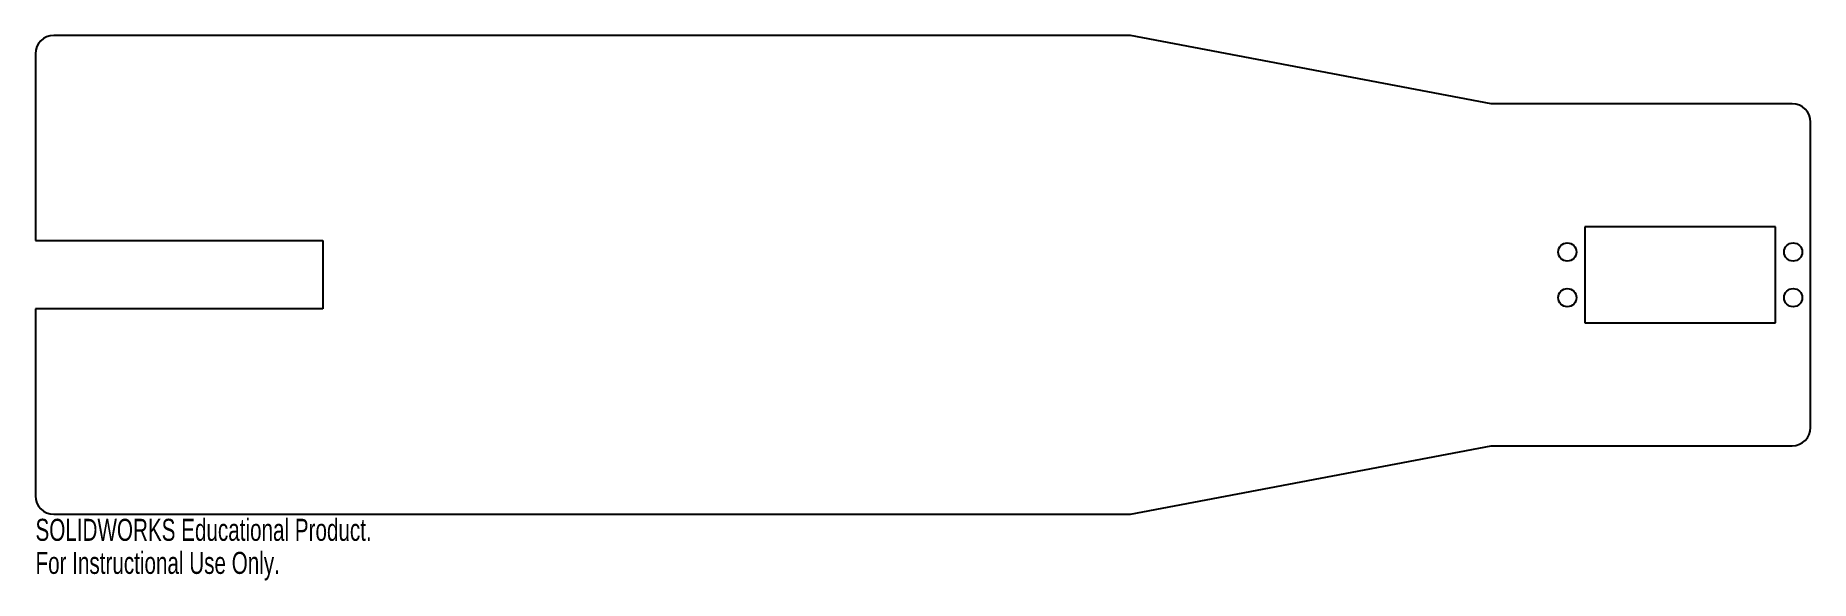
# Model space of a CAD drawing. Header units: millimetres. Extents: x -120 to 269, y -67 to 53.
import ezdxf

# ---------------------------------------------------------------- set-up
doc = ezdxf.new("R2010")
doc.units = ezdxf.units.MM
doc.styles.add('SLDTEXTSTYLE0', font='TXT', dxfattribs={"width": 0.7})

msp = doc.modelspace()

# ---------------------------------------------------------------- linework, layer by layer
at = {"color": 7, "linetype": 'Continuous', "lineweight": 25}
for p, q in [((120, 52.5), (-116, 52.5)), ((199, 37.5), (120, 52.5)), ((-120, 48.5), (-120, 7.5)), ((265, 37.5), (199, 37.5)), ((269, -33.5), (269, 33.5)), ((261.35, 10.55), (219.55, 10.55)), ((219.55, 10.55), (219.55, -10.55)), ((261.35, -10.55), (261.35, 10.55)), ((-120, 7.5), (-57, 7.5)), ((-57, 7.5), (-57, -7.5)), ((-120, -7.5), (-120, -48.5)), ((-57, -7.5), (-120, -7.5)), ((219.55, -10.55), (261.35, -10.55)), ((120, -52.5), (199, -37.5)), ((199, -37.5), (265, -37.5)), ((-116, -52.5), (120, -52.5))]:
    msp.add_line(p, q, dxfattribs=at)
for centre in [(215.7, 5), (265.2, 5), (215.7, -5), (265.2, -5)]:
    msp.add_circle(centre, 2, dxfattribs=at)
for centre, start, end in [((-116, 48.5), 90, 180), ((265, 33.5), 0, 90), ((265, -33.5), 270, 0), ((-116, -48.5), 180, 270)]:
    msp.add_arc(centre, 4, start, end, dxfattribs=at)

# ---------------------------------------------------------------- texts
at = {"color": 7, "linetype": 'Continuous', "char_height": 4.8336, "attachment_point": 1, "style": 'SLDTEXTSTYLE0'}
for s, insert in [('SOLIDWORKS Educational Product.', (-120, -53.52)), ('For Instructional Use Only.', (-120, -60.77))]:
    msp.add_mtext(s, dxfattribs=dict(at, insert=insert))

doc.saveas('drawing.dxf')
